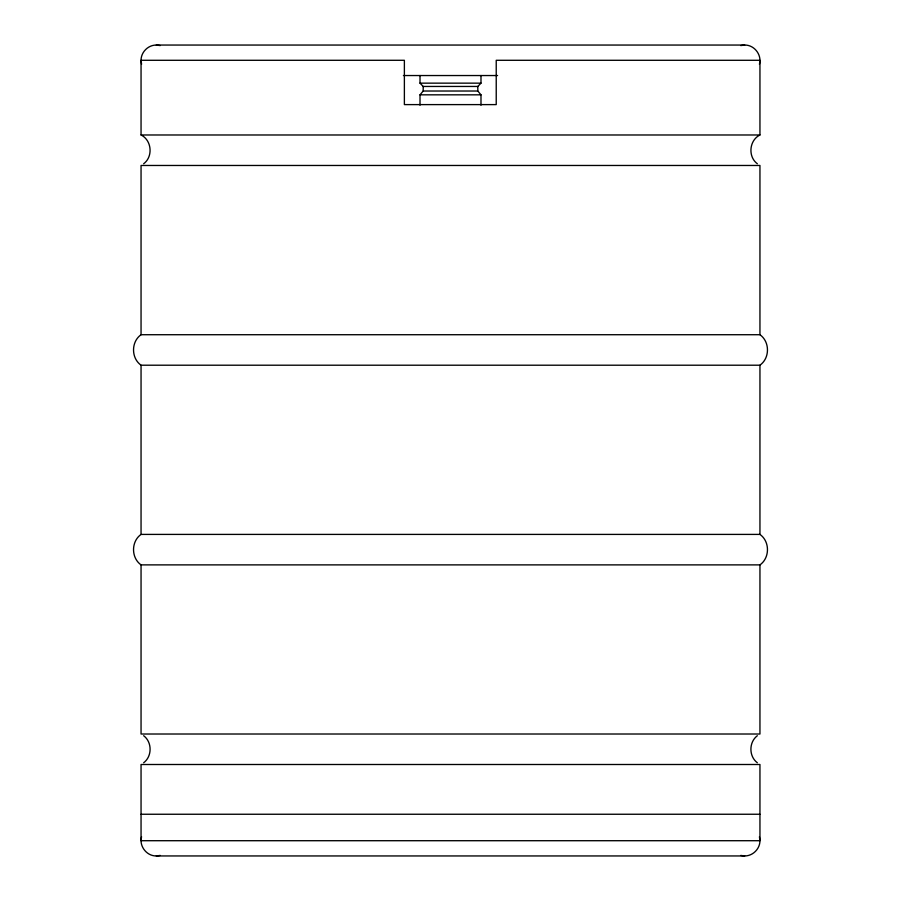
<?xml version="1.0" encoding="UTF-8"?>
<svg xmlns="http://www.w3.org/2000/svg" width="901" height="901" viewBox="0 0 901 901"><rect width="100%" height="100%" fill="white"/><g stroke="black" fill="none" stroke-linecap="round" stroke-linejoin="round"><path stroke-width="1.35" d="M141.57 836.759C138.9 846.039 146.638 856.13 156.29 855.95L744.71 855.95C752.864 856.006 759.993 848.866 759.948 840.712L759.948 764.498L141.052 764.498L141.052 840.712L759.948 840.712L759.43 836.759M759.43 64.241C762.1 54.961 754.362 44.87 744.71 45.05L156.29 45.05C148.136 44.994 141.006 52.134 141.052 60.288L141.052 134.981C151.796 140.252 153.283 156.65 143.653 163.768M420.012 105.203L420.012 94.83L423.188 91.024L423.188 86.451L420.012 83.151L420.012 75.538M480.988 105.203L480.988 94.83L477.812 91.024L477.812 86.451L480.988 83.151L480.988 75.538M143.653 762.787C152.235 756.356 152.235 742.154 143.653 735.712M757.347 735.712C748.765 742.154 748.765 756.356 757.347 762.787M141.052 334.721C131.039 341.761 131.039 358.17 141.052 365.209L759.948 365.209C769.961 358.17 769.961 341.761 759.948 334.721L141.052 334.721L141.052 165.469L759.948 165.469L759.948 334.721M141.052 534.406C131.039 541.433 131.039 557.854 141.052 564.882L759.948 564.882C769.961 557.854 769.961 541.433 759.948 534.406L141.052 534.406L141.052 365.209M141.57 64.241L141.052 60.288L404.38 60.288L404.38 104.606L496.226 104.606L496.226 60.288L759.948 60.288L759.948 134.981C749.204 140.252 747.717 156.65 757.347 163.768M740.757 45.568L744.71 45.05M156.29 855.95L160.243 855.432M403.423 75.538L497.577 75.538M420.012 83.151L480.988 83.151M423.188 86.451L477.812 86.451M423.188 91.024L477.812 91.024M420.012 94.83L480.988 94.83M141.052 134.981L759.948 134.981M141.052 814.245L759.948 814.245M156.29 45.05L160.243 45.568M740.757 855.432L744.71 855.95M759.948 365.209L759.948 534.406M759.948 564.882L759.948 734.011L141.052 734.011L141.052 564.882"/></g></svg>
